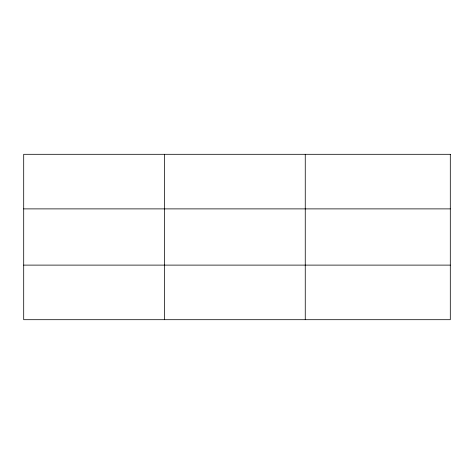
<?xml version="1.0" encoding="UTF-8"?>
<svg xmlns="http://www.w3.org/2000/svg" width="474" height="474" viewBox="0 0 474 474"><rect width="100%" height="100%" fill="white"/><g stroke="black" fill="none" stroke-linecap="round" stroke-linejoin="round"><path stroke-width="0.71" d="M164.478 319.695L164.478 154.305M305.256 319.695L305.256 154.305M23.7 208.886L450.3 208.886M23.7 265.114L450.3 265.114M450.3 154.305L450.3 319.695L23.7 319.695L23.7 154.305L450.3 154.305"/></g></svg>
